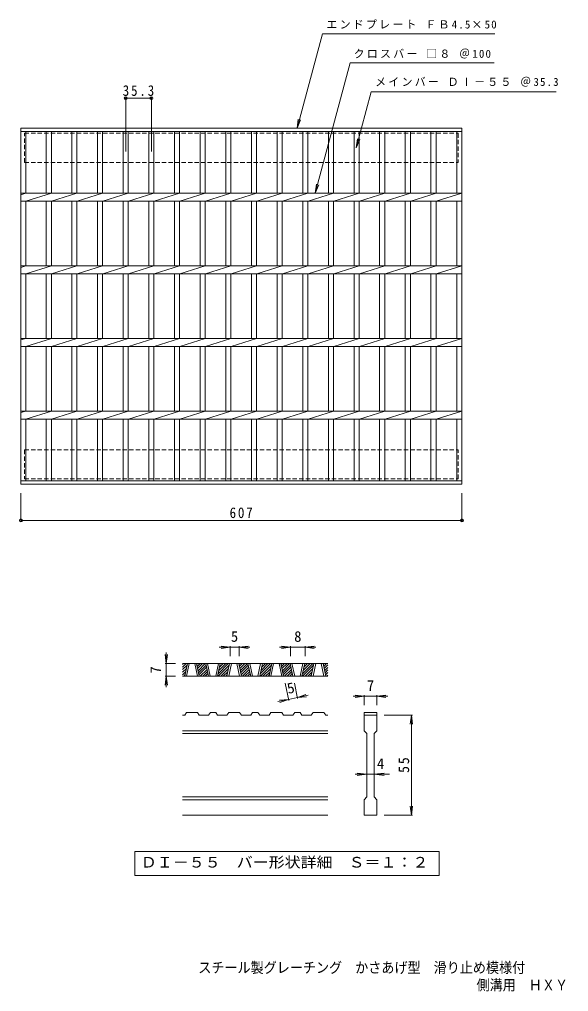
# Model space of a CAD drawing. Units: millimetres, scale not verified, with parts at other scales. Extents: x -666 to 797, y -687 to 652.
# Drawn here: x -666 to 90, y -687 to 652 of the extents above; entities that cross this region are included whole.
import ezdxf
from ezdxf.enums import TextEntityAlignment as Align

# ---------------------------------------------------------------- set-up
doc = ezdxf.new("R2010")
doc.units = ezdxf.units.MM
doc.header["$LTSCALE"] = 5
doc.header["$PDMODE"] = 32
doc.header["$PDSIZE"] = 4
doc.linetypes.add('DASHED1', pattern=[1.8, 1.2, -0.6])
for name, color, linetype, lineweight in [('1-1_1-1ﾚｲﾔ', 2, 'Continuous', 9), ('1-2_1-2ﾚｲﾔ', 3, 'Continuous', 9), ('1-4_1-4ﾚｲﾔ', 7, 'Continuous', 9), ('D-0', 3, 'Continuous', 9), ('D-4', 7, 'Continuous', 9)]:
    doc.layers.add(name, color=color, linetype=linetype, lineweight=lineweight)
doc.layers.add('F-5_F-5ﾚｲﾔ', color=2, linetype='Continuous')
doc.styles.add('ＭＳ ゴシック', font='')
doc.styles.get('ＭＳ ゴシック').set_extended_font_data('MS Gothic')

msp = doc.modelspace()

# ---------------------------------------------------------------- linework, layer by layer
at = {"layer": '1-1_1-1ﾚｲﾔ', "linetype": 'DASHED1'}
for p, q in [((-658.727, 455.342), (-658.727, 495.342)), ((-658.727, 455.342), (-61.727, 455.342)), ((-658.727, 59.342), (-658.727, 19.342)), ((-658.727, 59.342), (-61.727, 59.342))]:
    msp.add_line(p, q, dxfattribs=at)
for points in [[(-658.727, 495.342), (-61.727, 495.342), (-61.727, 455.342)], [(-658.727, 19.342), (-61.727, 19.342), (-61.727, 59.342)]]:
    msp.add_lwpolyline(points, dxfattribs=at)
at = {"layer": '1-2_1-2ﾚｲﾔ'}
for p, q in [((-663.727, 12.342), (-663.727, 502.342)), ((-663.727, 502.342), (-56.727, 502.342)), ((-663.727, 497.843), (-56.727, 497.843)), ((-656.727, 412.842), (-656.727, 497.843)), ((-628.827, 497.843), (-628.827, 412.842)), ((-621.827, 497.843), (-621.827, 412.842)), ((-593.527, 497.843), (-593.527, 412.842)), ((-586.527, 497.843), (-586.527, 412.842)), ((-558.226, 497.843), (-558.226, 412.842)), ((-551.227, 497.843), (-551.227, 412.842)), ((-522.927, 497.843), (-522.927, 412.842)), ((-515.927, 497.843), (-515.927, 412.842)), ((-487.627, 497.843), (-487.627, 412.842)), ((-480.627, 497.843), (-480.627, 412.842)), ((-452.326, 497.843), (-452.326, 412.842)), ((-445.326, 497.843), (-445.326, 412.842)), ((-417.027, 497.843), (-417.027, 412.842)), ((-410.027, 497.843), (-410.027, 412.842)), ((-381.727, 497.843), (-381.727, 412.842)), ((-374.727, 497.843), (-374.727, 412.842)), ((-346.426, 497.843), (-346.426, 412.842)), ((-339.426, 497.843), (-339.426, 412.842)), ((-311.127, 497.843), (-311.127, 412.842)), ((-304.127, 497.843), (-304.127, 412.842)), ((-275.827, 497.843), (-275.827, 412.842)), ((-268.827, 497.843), (-268.827, 412.842)), ((-240.527, 497.843), (-240.527, 412.842)), ((-233.527, 497.843), (-233.527, 412.842)), ((-205.227, 497.843), (-205.227, 412.842)), ((-198.227, 497.843), (-198.227, 412.842)), ((-169.927, 497.843), (-169.927, 412.842)), ((-162.927, 497.843), (-162.927, 412.842)), ((-134.627, 497.843), (-134.627, 412.842)), ((-127.627, 497.843), (-127.627, 412.842)), ((-99.327, 497.843), (-99.327, 412.842)), ((-92.327, 497.843), (-92.327, 412.842)), ((-63.727, 497.843), (-63.727, 412.842)), ((-56.727, 502.342), (-56.727, 12.342)), ((-663.727, 410.762), (-657.127, 412.842)), ((-663.727, 412.842), (-56.727, 412.842)), ((-663.727, 401.843), (-56.727, 401.843)), ((-656.727, 401.843), (-621.827, 412.842)), ((-656.727, 312.842), (-656.727, 401.843)), ((-628.827, 401.843), (-628.827, 312.842)), ((-621.827, 401.843), (-621.827, 312.842)), ((-621.427, 401.843), (-586.527, 412.842)), ((-593.527, 401.843), (-593.527, 312.842)), ((-586.527, 401.843), (-586.527, 312.842)), ((-586.127, 401.843), (-551.227, 412.842)), ((-558.226, 401.843), (-558.226, 312.842)), ((-551.227, 401.843), (-551.227, 312.842)), ((-550.827, 401.843), (-515.927, 412.842)), ((-522.927, 401.843), (-522.927, 312.842)), ((-515.927, 401.843), (-515.927, 312.842)), ((-515.527, 401.843), (-480.627, 412.842)), ((-487.627, 401.843), (-487.627, 312.842)), ((-480.627, 401.843), (-480.627, 312.842)), ((-480.227, 401.843), (-445.327, 412.842)), ((-452.326, 401.843), (-452.326, 312.842)), ((-445.326, 401.843), (-445.326, 312.842)), ((-444.927, 401.843), (-410.027, 412.842)), ((-417.027, 401.843), (-417.027, 312.842)), ((-410.027, 401.843), (-410.027, 312.842)), ((-409.627, 401.843), (-374.727, 412.842)), ((-381.727, 401.843), (-381.727, 312.842)), ((-374.727, 401.843), (-374.727, 312.842)), ((-374.327, 401.843), (-339.427, 412.842)), ((-346.426, 401.843), (-346.426, 312.842)), ((-339.426, 401.843), (-339.426, 312.842)), ((-339.027, 401.843), (-304.127, 412.842)), ((-311.127, 401.843), (-311.127, 312.842)), ((-304.127, 401.843), (-304.127, 312.842)), ((-303.727, 401.843), (-268.827, 412.842)), ((-275.827, 401.843), (-275.827, 312.842)), ((-268.827, 401.843), (-268.827, 312.842)), ((-268.427, 401.843), (-233.527, 412.842)), ((-240.527, 401.843), (-240.527, 312.842)), ((-233.527, 401.843), (-233.527, 312.842)), ((-233.127, 401.843), (-198.227, 412.842)), ((-205.227, 401.843), (-205.227, 312.842)), ((-198.227, 401.843), (-198.227, 312.842)), ((-197.827, 401.843), (-162.927, 412.842)), ((-169.927, 401.843), (-169.927, 312.842)), ((-162.927, 401.843), (-162.927, 312.842)), ((-162.527, 401.843), (-127.627, 412.842)), ((-134.627, 401.843), (-134.627, 312.842)), ((-127.627, 401.843), (-127.627, 312.842)), ((-127.227, 401.843), (-92.327, 412.842)), ((-99.327, 401.843), (-99.327, 312.842)), ((-92.327, 401.843), (-92.327, 312.842)), ((-91.927, 401.843), (-57.027, 412.842)), ((-63.727, 401.843), (-63.727, 312.842)), ((-663.727, 310.762), (-657.127, 312.842)), ((-663.727, 312.842), (-56.727, 312.842)), ((-656.727, 301.843), (-621.827, 312.842)), ((-621.427, 301.843), (-586.527, 312.842)), ((-586.127, 301.843), (-551.227, 312.842)), ((-550.827, 301.843), (-515.927, 312.842)), ((-515.527, 301.843), (-480.627, 312.842)), ((-480.227, 301.843), (-445.327, 312.842)), ((-444.927, 301.843), (-410.027, 312.842)), ((-409.627, 301.843), (-374.727, 312.842)), ((-374.327, 301.843), (-339.427, 312.842)), ((-339.027, 301.843), (-304.127, 312.842)), ((-303.727, 301.843), (-268.827, 312.842)), ((-268.427, 301.843), (-233.527, 312.842)), ((-233.127, 301.843), (-198.227, 312.842)), ((-197.827, 301.843), (-162.927, 312.842)), ((-162.527, 301.843), (-127.627, 312.842)), ((-127.227, 301.843), (-92.327, 312.842)), ((-91.927, 301.843), (-57.027, 312.842)), ((-663.727, 301.843), (-56.727, 301.843)), ((-656.727, 212.842), (-656.727, 301.843)), ((-628.827, 301.843), (-628.827, 212.842)), ((-621.827, 301.843), (-621.827, 212.842)), ((-593.527, 301.843), (-593.527, 212.842)), ((-586.527, 301.843), (-586.527, 212.842)), ((-558.226, 301.843), (-558.226, 212.842)), ((-551.227, 301.843), (-551.227, 212.842)), ((-522.927, 301.843), (-522.927, 212.842)), ((-515.927, 301.843), (-515.927, 212.842)), ((-487.627, 301.843), (-487.627, 212.842)), ((-480.627, 301.843), (-480.627, 212.842)), ((-452.326, 301.843), (-452.326, 212.842)), ((-445.326, 301.843), (-445.326, 212.842)), ((-417.027, 301.843), (-417.027, 212.842)), ((-410.027, 301.843), (-410.027, 212.842)), ((-381.727, 301.843), (-381.727, 212.842)), ((-374.727, 301.843), (-374.727, 212.842)), ((-346.426, 301.843), (-346.426, 212.842)), ((-339.426, 301.843), (-339.426, 212.842)), ((-311.127, 301.843), (-311.127, 212.842)), ((-304.127, 301.843), (-304.127, 212.842)), ((-275.827, 301.843), (-275.827, 212.842)), ((-268.827, 301.843), (-268.827, 212.842)), ((-240.527, 301.843), (-240.527, 212.842)), ((-233.527, 301.843), (-233.527, 212.842)), ((-205.227, 301.843), (-205.227, 212.842)), ((-198.227, 301.843), (-198.227, 212.842)), ((-169.927, 301.843), (-169.927, 212.842)), ((-162.927, 301.843), (-162.927, 212.842)), ((-134.627, 301.843), (-134.627, 212.842)), ((-127.627, 301.843), (-127.627, 212.842)), ((-99.327, 301.843), (-99.327, 212.842)), ((-92.327, 301.843), (-92.327, 212.842)), ((-63.727, 301.843), (-63.727, 212.842)), ((-663.727, 210.762), (-657.127, 212.842)), ((-663.727, 212.842), (-56.727, 212.842)), ((-663.727, 201.843), (-56.727, 201.843)), ((-656.727, 201.843), (-621.827, 212.842)), ((-656.727, 112.842), (-656.727, 201.843)), ((-628.827, 201.843), (-628.827, 112.842)), ((-621.827, 201.843), (-621.827, 112.842)), ((-621.427, 201.843), (-586.527, 212.842)), ((-593.527, 201.843), (-593.527, 112.842)), ((-586.527, 201.843), (-586.527, 112.842)), ((-586.127, 201.843), (-551.227, 212.842)), ((-558.226, 201.843), (-558.226, 112.842)), ((-551.227, 201.843), (-551.227, 112.842)), ((-550.827, 201.843), (-515.927, 212.842)), ((-522.927, 201.843), (-522.927, 112.842)), ((-515.927, 201.843), (-515.927, 112.842)), ((-515.527, 201.843), (-480.627, 212.842)), ((-487.627, 201.843), (-487.627, 112.842)), ((-480.627, 201.843), (-480.627, 112.842)), ((-480.227, 201.843), (-445.327, 212.842)), ((-452.326, 201.843), (-452.326, 112.842)), ((-445.326, 201.843), (-445.326, 112.842)), ((-444.927, 201.843), (-410.027, 212.842)), ((-417.027, 201.843), (-417.027, 112.842)), ((-410.027, 201.843), (-410.027, 112.842)), ((-409.627, 201.843), (-374.727, 212.842)), ((-381.727, 201.843), (-381.727, 112.842)), ((-374.727, 201.843), (-374.727, 112.842)), ((-374.327, 201.843), (-339.427, 212.842)), ((-346.426, 201.843), (-346.426, 112.842)), ((-339.426, 201.843), (-339.426, 112.842)), ((-339.027, 201.843), (-304.127, 212.842)), ((-311.127, 201.843), (-311.127, 112.842)), ((-304.127, 201.843), (-304.127, 112.842)), ((-303.727, 201.843), (-268.827, 212.842)), ((-275.827, 201.843), (-275.827, 112.842)), ((-268.827, 201.843), (-268.827, 112.842)), ((-268.427, 201.843), (-233.527, 212.842)), ((-240.527, 201.843), (-240.527, 112.842)), ((-233.527, 201.843), (-233.527, 112.842)), ((-233.127, 201.843), (-198.227, 212.842)), ((-205.227, 201.843), (-205.227, 112.842)), ((-198.227, 201.843), (-198.227, 112.842)), ((-197.827, 201.843), (-162.927, 212.842)), ((-169.927, 201.843), (-169.927, 112.842)), ((-162.927, 201.843), (-162.927, 112.842)), ((-162.527, 201.843), (-127.627, 212.842)), ((-134.627, 201.843), (-134.627, 112.842)), ((-127.627, 201.843), (-127.627, 112.842)), ((-127.227, 201.843), (-92.327, 212.842)), ((-99.327, 201.843), (-99.327, 112.842)), ((-92.327, 201.843), (-92.327, 112.842)), ((-91.927, 201.843), (-57.027, 212.842)), ((-63.727, 201.843), (-63.727, 112.842)), ((-663.727, 110.762), (-657.127, 112.842)), ((-663.727, 112.842), (-56.727, 112.842)), ((-656.727, 101.843), (-621.827, 112.842)), ((-621.427, 101.843), (-586.527, 112.842)), ((-586.127, 101.843), (-551.227, 112.842)), ((-550.827, 101.843), (-515.927, 112.842)), ((-515.527, 101.843), (-480.627, 112.842)), ((-480.227, 101.843), (-445.327, 112.842)), ((-444.927, 101.843), (-410.027, 112.842)), ((-409.627, 101.843), (-374.727, 112.842)), ((-374.327, 101.843), (-339.427, 112.842)), ((-339.027, 101.843), (-304.127, 112.842)), ((-303.727, 101.843), (-268.827, 112.842)), ((-268.427, 101.843), (-233.527, 112.842)), ((-233.127, 101.843), (-198.227, 112.842)), ((-197.827, 101.843), (-162.927, 112.842)), ((-162.527, 101.843), (-127.627, 112.842)), ((-127.227, 101.843), (-92.327, 112.842)), ((-91.927, 101.843), (-57.027, 112.842)), ((-663.727, 101.842), (-56.727, 101.842)), ((-656.727, 16.842), (-656.727, 101.842)), ((-628.827, 101.842), (-628.827, 16.842)), ((-621.827, 101.842), (-621.827, 16.842)), ((-593.527, 101.842), (-593.527, 16.842)), ((-586.527, 101.842), (-586.527, 16.842)), ((-558.226, 101.842), (-558.226, 16.842)), ((-551.227, 101.842), (-551.227, 16.842)), ((-522.927, 101.842), (-522.927, 16.842)), ((-515.927, 101.842), (-515.927, 16.842)), ((-487.627, 101.842), (-487.627, 16.842)), ((-480.627, 101.842), (-480.627, 16.842)), ((-452.326, 101.842), (-452.326, 16.842)), ((-445.326, 101.842), (-445.326, 16.842)), ((-417.027, 101.842), (-417.027, 16.842)), ((-410.027, 101.842), (-410.027, 16.842)), ((-381.727, 101.842), (-381.727, 16.842)), ((-374.727, 101.842), (-374.727, 16.842)), ((-346.426, 101.842), (-346.426, 16.842)), ((-339.426, 101.842), (-339.426, 16.842)), ((-311.127, 101.842), (-311.127, 16.842)), ((-304.127, 101.842), (-304.127, 16.842)), ((-275.827, 101.842), (-275.827, 16.842)), ((-268.827, 101.842), (-268.827, 16.842)), ((-240.527, 101.842), (-240.527, 16.842)), ((-233.527, 101.842), (-233.527, 16.842)), ((-205.227, 101.842), (-205.227, 16.842)), ((-198.227, 101.842), (-198.227, 16.842)), ((-169.927, 101.842), (-169.927, 16.842)), ((-162.927, 101.842), (-162.927, 16.842)), ((-134.627, 101.842), (-134.627, 16.842)), ((-127.627, 101.842), (-127.627, 16.842)), ((-99.327, 101.842), (-99.327, 16.842)), ((-92.327, 101.842), (-92.327, 16.842)), ((-63.727, 101.842), (-63.727, 16.842)), ((-56.727, 16.842), (-663.727, 16.842)), ((-56.727, 12.342), (-663.727, 12.342))]:
    msp.add_line(p, q, dxfattribs=at)
at = {"layer": '1-4_1-4ﾚｲﾔ'}
for p, q in [((-258.613, 412.842), (-210.516, 592.342)), ((-210.516, 592.342), (-12.254, 592.342)), ((-202.164, 475.342), (-181.531, 552.342)), ((-181.531, 552.342), (73.139, 552.342)), ((-519.427, 470.19), (-519.427, 545.211)), ((-519.427, 543.711), (-484.127, 543.711)), ((-484.127, 470.19), (-484.127, 545.211)), ((-283.522, 502.342), (-281.89, 514.735)), ((-283.522, 502.342), (-278.738, 513.891)), ((-202.164, 475.342), (-200.532, 487.735)), ((-202.164, 475.342), (-197.38, 486.891)), ((-258.613, 412.842), (-256.982, 425.235)), ((-258.613, 412.842), (-253.83, 424.391)), ((-663.727, -0.158), (-663.727, -39.158)), ((-56.727, -0.158), (-56.727, -39.158)), ((-663.727, -37.658), (-56.727, -37.658))]:
    msp.add_line(p, q, dxfattribs=at)
msp.add_lwpolyline([(-283.522, 502.342), (-248.688, 632.342), (-11.383, 632.342)], dxfattribs=at)
for p in [(-519.427, 543.711), (-484.127, 543.711), (-663.727, -37.658), (-56.727, -37.658)]:
    msp.add_point(p, dxfattribs=at)
at = {"layer": 'D-0'}
for p, q in [((-241.158, -234.786), (-441.158, -234.786)), ((-441.158, -236.106), (-439.838, -234.786)), ((-441.158, -239.642), (-436.303, -234.786)), ((-441.158, -243.177), (-435.03, -237.049)), ((-438.291, -252.286), (-434.546, -234.786)), ((-435.791, -252.286), (-432.046, -234.786)), ((-424.546, -234.786), (-420.801, -252.286)), ((-422.046, -234.786), (-418.301, -252.286)), ((-421.802, -235.925), (-420.663, -234.786)), ((-421.179, -238.837), (-417.127, -234.786)), ((-420.556, -241.75), (-413.592, -234.786)), ((-419.932, -244.662), (-410.056, -234.786)), ((-419.309, -247.574), (-408.78, -237.045)), ((-418.686, -250.487), (-408.156, -239.957)), ((-405.518, -252.286), (-409.263, -234.786)), ((-403.018, -252.286), (-406.763, -234.786)), ((-391.773, -234.786), (-395.518, -252.286)), ((-389.263, -234.786), (-393.008, -252.286)), ((-392.265, -248.814), (-378.237, -234.786)), ((-392.201, -252.286), (-376.964, -237.049)), ((-391.302, -244.316), (-381.772, -234.786)), ((-390.34, -239.818), (-385.308, -234.786)), ((-389.377, -235.32), (-388.843, -234.786)), ((-380.225, -252.286), (-376.48, -234.786)), ((-377.725, -252.286), (-373.98, -234.786)), ((-366.48, -234.786), (-362.735, -252.286)), ((-363.98, -234.786), (-360.235, -252.286)), ((-363.736, -235.925), (-362.597, -234.786)), ((-363.113, -238.837), (-359.061, -234.786)), ((-362.49, -241.75), (-355.526, -234.786)), ((-361.866, -244.662), (-351.99, -234.786)), ((-361.243, -247.574), (-350.714, -237.045)), ((-360.62, -250.487), (-350.09, -239.957)), ((-347.452, -252.286), (-351.197, -234.786)), ((-344.952, -252.286), (-348.697, -234.786)), ((-333.707, -234.786), (-337.452, -252.286)), ((-331.197, -234.786), (-334.942, -252.286)), ((-334.199, -248.814), (-320.17, -234.786)), ((-334.135, -252.286), (-318.898, -237.049)), ((-333.236, -244.316), (-323.706, -234.786)), ((-332.274, -239.818), (-327.242, -234.786)), ((-331.311, -235.32), (-330.777, -234.786)), ((-322.159, -252.286), (-318.414, -234.786)), ((-319.659, -252.286), (-315.914, -234.786)), ((-308.414, -234.786), (-304.669, -252.286)), ((-305.914, -234.786), (-302.169, -252.286)), ((-305.67, -235.925), (-304.531, -234.786)), ((-305.047, -238.837), (-300.995, -234.786)), ((-304.424, -241.75), (-297.46, -234.786)), ((-303.8, -244.662), (-293.924, -234.786)), ((-303.177, -247.574), (-292.648, -237.045)), ((-302.554, -250.487), (-292.024, -239.957)), ((-289.386, -252.286), (-293.131, -234.786)), ((-286.886, -252.286), (-290.631, -234.786)), ((-275.641, -234.786), (-279.386, -252.286)), ((-273.131, -234.786), (-276.876, -252.286)), ((-276.133, -248.814), (-262.104, -234.786)), ((-276.069, -252.286), (-260.832, -237.049)), ((-275.17, -244.316), (-265.64, -234.786)), ((-274.208, -239.818), (-269.176, -234.786)), ((-273.245, -235.32), (-272.711, -234.786)), ((-264.093, -252.286), (-260.348, -234.786)), ((-261.593, -252.286), (-257.848, -234.786)), ((-250.348, -234.786), (-246.603, -252.286)), ((-247.848, -234.786), (-244.103, -252.286)), ((-247.604, -235.925), (-246.465, -234.786)), ((-246.981, -238.837), (-242.929, -234.786)), ((-246.358, -241.75), (-241.158, -236.551)), ((-245.734, -244.662), (-241.158, -240.086)), ((-441.158, -246.713), (-435.993, -241.547)), ((-441.158, -250.248), (-436.955, -246.045)), ((-241.158, -252.286), (-441.158, -252.286)), ((-439.661, -252.286), (-437.918, -250.543)), ((-416.95, -252.286), (-407.533, -242.869)), ((-413.414, -252.286), (-406.91, -245.782)), ((-409.879, -252.286), (-406.287, -248.694)), ((-406.343, -252.286), (-405.663, -251.606)), ((-388.666, -252.286), (-377.927, -241.547)), ((-385.13, -252.286), (-378.889, -246.045)), ((-381.595, -252.286), (-379.852, -250.543)), ((-358.884, -252.286), (-349.467, -242.869)), ((-355.348, -252.286), (-348.844, -245.782)), ((-351.813, -252.286), (-348.221, -248.694)), ((-348.277, -252.286), (-347.597, -251.606)), ((-330.6, -252.286), (-319.861, -241.547)), ((-327.064, -252.286), (-320.823, -246.045)), ((-323.529, -252.286), (-321.786, -250.543)), ((-300.818, -252.286), (-291.401, -242.869)), ((-297.282, -252.286), (-290.778, -245.782)), ((-293.747, -252.286), (-290.155, -248.694)), ((-290.211, -252.286), (-289.531, -251.606)), ((-272.534, -252.286), (-261.795, -241.547)), ((-268.998, -252.286), (-262.757, -246.045)), ((-265.463, -252.286), (-263.72, -250.543)), ((-245.111, -247.574), (-241.158, -243.622)), ((-244.488, -250.487), (-241.158, -247.157)), ((-242.752, -252.286), (-241.158, -250.693)), ((-438.247, -306.036), (-441.158, -306.036)), ((-438.247, -306.036), (-435.747, -302.286)), ((-420.758, -302.286), (-435.747, -302.286)), ((-420.758, -302.286), (-418.258, -306.036)), ((-405.475, -306.036), (-418.258, -306.036)), ((-405.475, -306.036), (-402.975, -302.286)), ((-395.475, -302.286), (-402.975, -302.286)), ((-395.475, -302.286), (-392.964, -306.036)), ((-380.181, -306.036), (-392.964, -306.036)), ((-380.181, -306.036), (-377.681, -302.286)), ((-362.691, -302.286), (-377.681, -302.286)), ((-362.691, -302.286), (-360.191, -306.036)), ((-347.408, -306.036), (-360.191, -306.036)), ((-347.408, -306.036), (-344.908, -302.286)), ((-337.408, -302.286), (-344.908, -302.286)), ((-337.408, -302.286), (-334.898, -306.036)), ((-322.115, -306.036), (-334.898, -306.036)), ((-322.115, -306.036), (-319.615, -302.286)), ((-304.625, -302.286), (-319.615, -302.286)), ((-304.625, -302.286), (-302.125, -306.036)), ((-289.342, -306.036), (-302.125, -306.036)), ((-289.342, -306.036), (-286.842, -302.286)), ((-279.342, -302.286), (-286.842, -302.286)), ((-279.342, -302.286), (-276.832, -306.036)), ((-264.049, -306.036), (-276.832, -306.036)), ((-264.049, -306.036), (-261.549, -302.286)), ((-246.559, -302.286), (-261.549, -302.286)), ((-246.559, -302.286), (-244.059, -306.036)), ((-241.158, -306.036), (-244.059, -306.036)), ((-191.158, -302.286), (-191.158, -306.036)), ((-191.158, -306.036), (-173.659, -306.036)), ((-191.158, -327.286), (-191.158, -306.036)), ((-173.659, -306.036), (-173.659, -327.286)), ((-241.158, -327.286), (-441.158, -327.286)), ((-241.158, -331.036), (-441.158, -331.036)), ((-191.158, -327.286), (-187.409, -331.036)), ((-187.409, -418.536), (-187.409, -331.036)), ((-177.409, -331.036), (-173.659, -327.286)), ((-177.409, -331.036), (-177.409, -418.536)), ((-241.158, -418.536), (-441.158, -418.536)), ((-241.158, -422.286), (-441.158, -422.286)), ((-191.158, -422.286), (-187.409, -418.536)), ((-191.158, -443.536), (-191.158, -422.286)), ((-177.409, -418.536), (-173.659, -422.286)), ((-173.659, -422.286), (-173.659, -443.536)), ((-241.158, -443.536), (-441.158, -443.536)), ((-173.659, -443.536), (-191.158, -443.536))]:
    msp.add_line(p, q, dxfattribs=at)
msp.add_lwpolyline([(-191.158, -302.286), (-173.659, -302.286), (-173.659, -306.036)], dxfattribs=at)
at = {"layer": 'D-0', "color": 7}
msp.add_lwpolyline([(-506.985, -493.536), (-506.985, -526.762), (-87.832, -526.762), (-87.832, -493.536)], close=True, dxfattribs=at)
at = {"layer": 'D-4'}
for p, q in [((-375.909, -212.286), (-390.909, -212.286)), ((-375.909, -212.286), (-388.302, -210.654)), ((-375.909, -212.286), (-388.302, -213.917)), ((-375.909, -210.786), (-375.909, -224.786)), ((-363.409, -212.286), (-375.909, -212.286)), ((-363.409, -212.286), (-351.016, -210.654)), ((-363.409, -210.786), (-363.409, -224.786)), ((-363.409, -212.286), (-351.016, -213.917)), ((-363.409, -212.286), (-348.409, -212.286)), ((-292.56, -212.286), (-307.56, -212.286)), ((-292.56, -212.286), (-304.953, -210.654)), ((-292.56, -212.286), (-304.953, -213.917)), ((-292.56, -210.786), (-292.56, -224.786)), ((-272.56, -212.286), (-292.56, -212.286)), ((-272.56, -212.286), (-260.167, -210.654)), ((-272.56, -210.786), (-272.56, -224.786)), ((-272.56, -212.286), (-260.167, -213.917)), ((-272.56, -212.286), (-257.56, -212.286)), ((-463.658, -234.786), (-465.29, -222.393)), ((-463.658, -234.786), (-463.658, -219.786)), ((-463.658, -234.786), (-462.027, -222.393)), ((-465.158, -234.786), (-451.158, -234.786)), ((-463.658, -234.786), (-463.658, -252.286)), ((-463.658, -252.286), (-465.29, -264.679)), ((-465.158, -252.286), (-451.158, -252.286)), ((-463.658, -252.286), (-462.027, -264.679)), ((-463.658, -252.286), (-463.658, -267.286)), ((-295.039, -285.603), (-300.098, -261.963)), ((-282.816, -282.987), (-287.315, -261.963)), ((-283.13, -281.521), (-271.352, -277.332)), ((-283.13, -281.521), (-268.462, -278.382)), ((-283.13, -281.521), (-270.67, -280.523)), ((-191.158, -279.786), (-206.158, -279.786)), ((-191.158, -279.786), (-203.552, -278.154)), ((-191.158, -279.786), (-203.552, -281.418)), ((-191.158, -278.286), (-191.158, -292.286)), ((-173.659, -279.786), (-191.158, -279.786)), ((-173.659, -279.786), (-161.265, -278.154)), ((-173.659, -278.286), (-173.659, -292.286)), ((-173.659, -279.786), (-161.265, -281.418)), ((-173.659, -279.786), (-158.659, -279.786)), ((-295.353, -284.136), (-310.021, -287.275)), ((-295.353, -284.136), (-307.813, -285.134)), ((-295.353, -284.136), (-307.13, -288.325)), ((-283.13, -281.521), (-295.353, -284.136)), ((-124.659, -306.036), (-163.659, -306.036)), ((-126.159, -306.036), (-127.79, -318.429)), ((-126.159, -306.036), (-124.527, -318.429)), ((-126.159, -443.536), (-126.159, -306.036)), ((-187.409, -387.286), (-203.659, -387.286)), ((-187.409, -387.286), (-201.052, -385.654)), ((-187.409, -387.286), (-201.052, -388.917)), ((-177.409, -387.286), (-187.409, -387.286)), ((-177.409, -387.286), (-163.766, -385.654)), ((-177.409, -387.286), (-163.766, -388.917)), ((-177.409, -387.286), (-156.159, -387.286)), ((-126.159, -443.536), (-127.79, -431.143)), ((-126.159, -443.536), (-124.527, -431.143)), ((-124.659, -443.536), (-163.659, -443.536))]:
    msp.add_line(p, q, dxfattribs=at)

# ---------------------------------------------------------------- texts
at = {"layer": '1-4_1-4ﾚｲﾔ', "char_height": 11, "attachment_point": 7, "style": 'ＭＳ ゴシック'}
for s, insert in [('\\T1.21;エンドプレート\\~ＦＢ4.5×50', (-243.163, 639.055)), ('\\T1.21;クロスバー\\~□８\\~＠100', (-205.695, 598.332)), ('\\T1.21;メインバー\\~ＤⅠ－５５\\~＠35.3', (-176.069, 559.578))]:
    msp.add_mtext(s, dxfattribs=dict(at, insert=insert))
at = {"layer": '1-4_1-4ﾚｲﾔ', "color": 2, "char_height": 14.66, "attachment_point": 7, "style": 'ＭＳ ゴシック'}
for s, insert in [('\\T1.28;\\W0.9;35.3', (-523.652, 546.711)), ('\\T1.27;\\W0.9;607', (-376.477, -34.658))]:
    msp.add_mtext(s, dxfattribs=dict(at, insert=insert))
at = {"layer": 'D-0', "color": 2, "style": 'ＭＳ ゴシック', "width": 1.1}
msp.add_text('ＤＩ－５５\u3000バー形状詳細\u3000Ｓ＝１：２', height=14.66, dxfattribs=at).set_placement((-498.659, -520.149), align=Align.BOTTOM_LEFT)
at = {"layer": 'D-4', "color": 2, "style": 'ＭＳ ゴシック'}
for s, p in [('5', (-374.659, -209.286)), ('8', (-287.56, -209.286)), ('7', (-187.409, -276.786)), ('4', (-173.659, -384.286))]:
    msp.add_text(s, height=14.66, dxfattribs=at).set_placement(p, align=Align.BOTTOM_LEFT)
for s, rotation, p in [('7', 90, (-466.658, -248.536)), ('5', 12.079, (-294.758, -280.941))]:
    msp.add_text(s, height=14.66, rotation=rotation, dxfattribs=at).set_placement(p, align=Align.BOTTOM_LEFT)
at = {"layer": 'D-4', "color": 2, "insert": (-129.159, -385.411), "char_height": 14.66, "attachment_point": 7, "rotation": 90, "style": 'ＭＳ ゴシック'}
msp.add_mtext('\\T1.27;\\W0.95;55', dxfattribs=at)
at = {"layer": 'F-5_F-5ﾚｲﾔ', "style": 'ＭＳ ゴシック', "width": 0.9}
for s, p in [('スチール製グレーチング\u3000かさあげ型\u3000滑り止め模様付\u3000', (-419.528, -665.234)), ('側溝用\u3000ＨＸＹ\u3000４９５５Ａ', (-36.545, -689.202))]:
    msp.add_text(s, height=14.66, dxfattribs=at).set_placement(p, align=Align.BOTTOM_LEFT)

doc.saveas('drawing.dxf')
